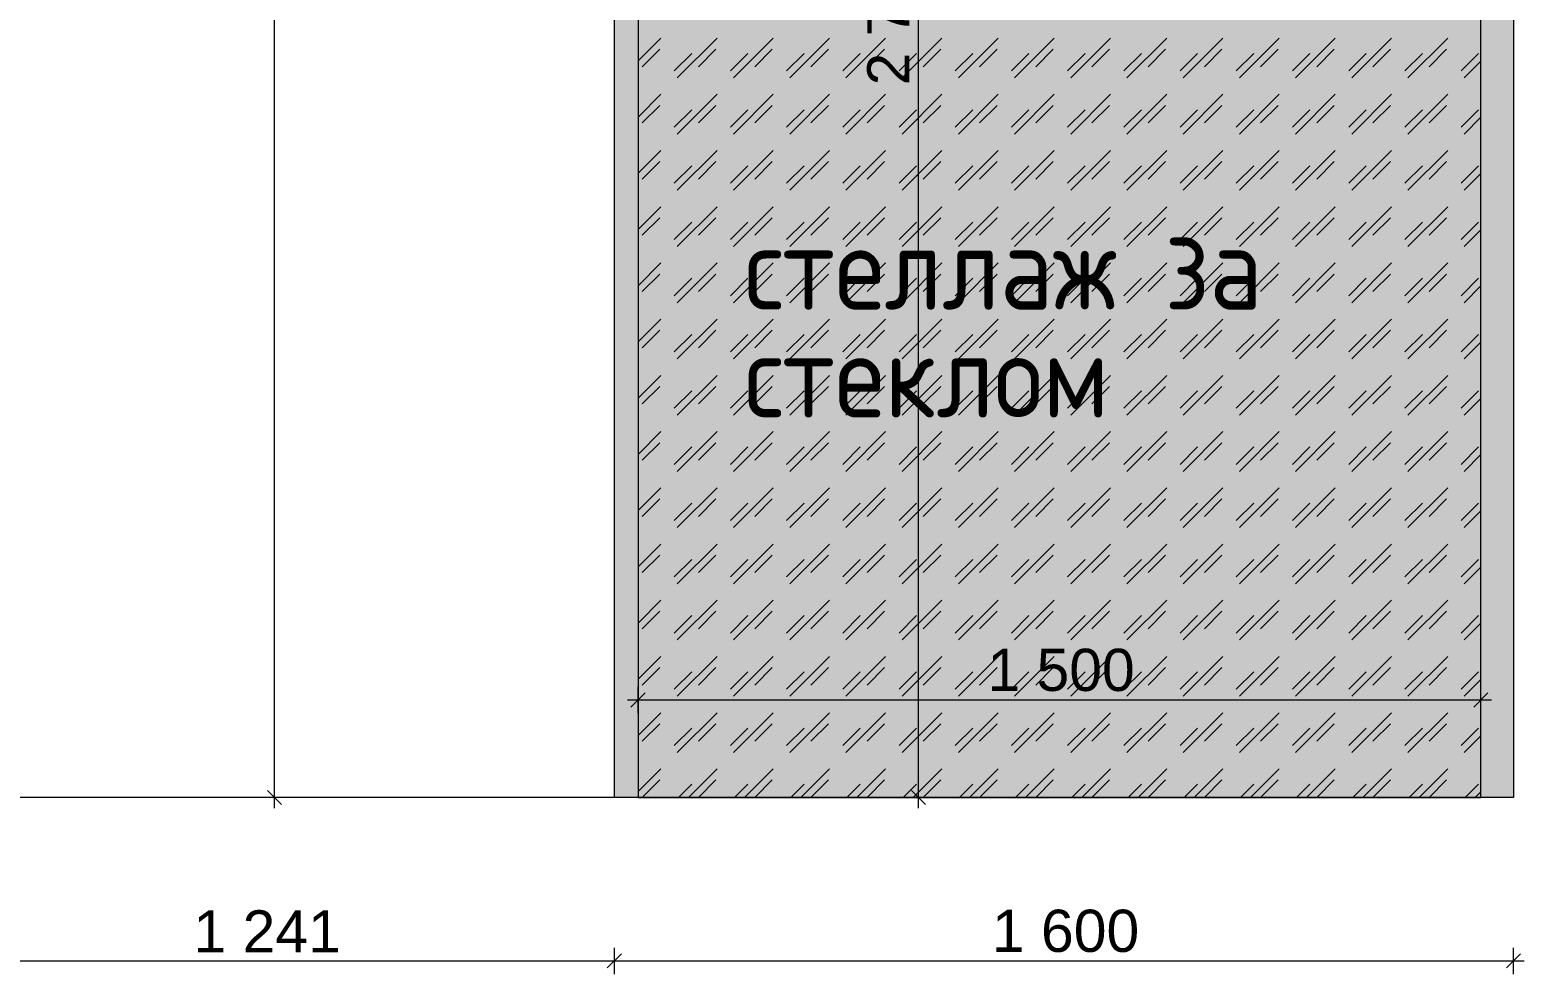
# Model space of a CAD drawing. Header units: millimetres. Extents: x 2336463 to 2579121, y 595385 to 778077.
# Drawn here: x 2502026 to 2504684, y 686819 to 688499 of the extents above; entities that cross this region are included whole.
import ezdxf

# ---------------------------------------------------------------- set-up
doc = ezdxf.new("R2010")
doc.units = ezdxf.units.MM
doc.header["$MEASUREMENT"] = 0
for name, color, linetype, lineweight in [('+возводимые стены_Ном._пера__1', 7, 'Continuous', 13), ('+развертка_Ном._пера__19', 255, 'Continuous', 0), ('1 Планировка_Ном._пера__1', 7, 'Continuous', 13)]:
    doc.layers.add(name, color=color, linetype=linetype, lineweight=lineweight)
doc.layers.add('+возводимые стены_Ном._пера__242', color=7, linetype='Continuous', lineweight=13, true_color=0x1b55b5)
doc.layers.add('1 Планировка размеры_Ном._пера__242', color=7, linetype='Continuous', lineweight=13, true_color=0x1b55b5)
doc.layers.add('1 Планировка размеры', color=7, linetype='Continuous')
doc.styles.add('СГЕНЕРИР_СТИЛЬ_1', font='arial.ttf')
doc.styles.add('СГЕНЕРИР_СТИЛЬ_4', font='isocp.shx')
doc.dimstyles.new('СГЕНЕРИР_СТИЛЬ__1', dxfattribs={"dimtxt": 75, "dimasz": 23.75, "dimexe": 0.18, "dimexo": 300, "dimgap": 0, "dimtad": 1, "dimtih": 1, "dimtoh": 1, "dimdec": 0, "dimzin": 0, "dimdsep": 46, "dimtxsty": 'СГЕНЕРИР_СТИЛЬ_1', "dimblk": 'ARROWHEAD_6', "dimblk1": 'ARROWHEAD_6', "dimblk2": 'ARROWHEAD_6', "dimcen": 0.09, "dimclrd": 256, "dimclre": 256, "dimclrt": 256, "dimazin": 0, "dimtfac": 1, "dimtdec": 4, "dimtmove": 0, "dimatfit": 3, "dimfxl": 0, "dimtolj": 1, "dimtzin": 0, "dimarcsym": 0})
doc.dimstyles.new('СГЕНЕРИР_СТИЛЬ__2', dxfattribs={"dimtxt": 75, "dimasz": 23.75, "dimexe": 0.18, "dimexo": 300, "dimgap": 0, "dimtad": 1, "dimdec": 0, "dimzin": 0, "dimdsep": 46, "dimtxsty": 'СГЕНЕРИР_СТИЛЬ_1', "dimblk": 'ARROWHEAD_6', "dimblk1": 'ARROWHEAD_6', "dimblk2": 'ARROWHEAD_6', "dimcen": 0.09, "dimclrd": 256, "dimclre": 256, "dimclrt": 256, "dimazin": 0, "dimtfac": 1, "dimtdec": 4, "dimtmove": 0, "dimatfit": 3, "dimfxl": 0, "dimtolj": 1, "dimtzin": 0, "dimarcsym": 0})

# ---------------------------------------------------------------- blocks, each defined once
blk = doc.blocks.new('*X14', base_point=(2086872, 585813.7))
at = {"layer": '+возводимые стены_Ном._пера__242', "color": 152, "linetype": 'Continuous', "lineweight": 13, "true_color": 0x1b55b5}
for p, q in [((2503107.6, 688443.9), (2503148.2, 688484.4)), ((2503177.5, 688413.7), (2503248.2, 688484.4)), ((2503277.5, 688413.7), (2503348.2, 688484.4)), ((2503377.5, 688413.7), (2503448.2, 688484.4)), ((2503477.5, 688413.7), (2503548.2, 688484.4)), ((2503577.5, 688413.7), (2503648.2, 688484.4)), ((2503677.5, 688413.7), (2503748.2, 688484.4)), ((2503777.5, 688413.7), (2503848.2, 688484.4)), ((2503877.5, 688413.7), (2503948.2, 688484.4)), ((2503977.5, 688413.7), (2504048.2, 688484.4)), ((2504077.5, 688413.7), (2504148.2, 688484.4)), ((2504177.5, 688413.7), (2504248.2, 688484.4)), ((2504277.5, 688413.7), (2504348.2, 688484.4)), ((2504377.5, 688413.7), (2504448.2, 688484.4)), ((2504477.5, 688413.7), (2504548.2, 688484.4)), ((2503115.2, 688433.6), (2503146.3, 688464.7)), ((2503172, 688426.1), (2503203.1, 688457.1)), ((2503215.2, 688433.6), (2503246.3, 688464.7)), ((2503272, 688426.1), (2503303.1, 688457.1)), ((2503315.2, 688433.6), (2503346.3, 688464.7)), ((2503372, 688426.1), (2503403.1, 688457.1)), ((2503415.2, 688433.6), (2503446.3, 688464.7)), ((2503472, 688426.1), (2503503.1, 688457.1)), ((2503515.2, 688433.6), (2503546.3, 688464.7)), ((2503572, 688426.1), (2503603.1, 688457.1)), ((2503615.2, 688433.6), (2503646.3, 688464.7)), ((2503672, 688426.1), (2503703.1, 688457.1)), ((2503715.2, 688433.6), (2503746.3, 688464.7)), ((2503772, 688426.1), (2503803.1, 688457.1)), ((2503815.2, 688433.6), (2503846.3, 688464.7)), ((2503872, 688426.1), (2503903.1, 688457.1)), ((2503915.2, 688433.6), (2503946.3, 688464.7)), ((2503972, 688426.1), (2504003.1, 688457.1)), ((2504015.2, 688433.6), (2504046.3, 688464.7)), ((2504072, 688426.1), (2504103.1, 688457.1)), ((2504115.2, 688433.6), (2504146.3, 688464.7)), ((2504172, 688426.1), (2504203.1, 688457.1)), ((2504215.2, 688433.6), (2504246.3, 688464.7)), ((2504272, 688426.1), (2504303.1, 688457.1)), ((2504315.2, 688433.6), (2504346.3, 688464.7)), ((2504372, 688426.1), (2504403.1, 688457.1)), ((2504415.2, 688433.6), (2504446.3, 688464.7)), ((2504472, 688426.1), (2504503.1, 688457.1)), ((2504515.2, 688433.6), (2504546.3, 688464.7)), ((2504572, 688426.1), (2504603.1, 688457.1)), ((2504577.5, 688413.7), (2504607.3, 688443.5)), ((2503107.6, 688343.9), (2503148.2, 688384.4)), ((2503177.5, 688313.7), (2503248.2, 688384.4)), ((2503277.5, 688313.7), (2503348.2, 688384.4)), ((2503377.5, 688313.7), (2503448.2, 688384.4)), ((2503477.5, 688313.7), (2503548.2, 688384.4)), ((2503577.5, 688313.7), (2503648.2, 688384.4)), ((2503677.5, 688313.7), (2503748.2, 688384.4)), ((2503777.5, 688313.7), (2503848.2, 688384.4)), ((2503877.5, 688313.7), (2503948.2, 688384.4)), ((2503977.5, 688313.7), (2504048.2, 688384.4)), ((2504077.5, 688313.7), (2504148.2, 688384.4)), ((2504177.5, 688313.7), (2504248.2, 688384.4)), ((2504277.5, 688313.7), (2504348.2, 688384.4)), ((2504377.5, 688313.7), (2504448.2, 688384.4)), ((2504477.5, 688313.7), (2504548.2, 688384.4)), ((2503115.2, 688333.6), (2503146.3, 688364.7)), ((2503172, 688326.1), (2503203.1, 688357.1)), ((2503215.2, 688333.6), (2503246.3, 688364.7)), ((2503272, 688326.1), (2503303.1, 688357.1)), ((2503315.2, 688333.6), (2503346.3, 688364.7)), ((2503372, 688326.1), (2503403.1, 688357.1)), ((2503415.2, 688333.6), (2503446.3, 688364.7)), ((2503472, 688326.1), (2503503.1, 688357.1)), ((2503515.2, 688333.6), (2503546.3, 688364.7)), ((2503572, 688326.1), (2503603.1, 688357.1)), ((2503615.2, 688333.6), (2503646.3, 688364.7)), ((2503672, 688326.1), (2503703.1, 688357.1)), ((2503715.2, 688333.6), (2503746.3, 688364.7)), ((2503772, 688326.1), (2503803.1, 688357.1)), ((2503815.2, 688333.6), (2503846.3, 688364.7)), ((2503872, 688326.1), (2503903.1, 688357.1)), ((2503915.2, 688333.6), (2503946.3, 688364.7)), ((2503972, 688326.1), (2504003.1, 688357.1)), ((2504015.2, 688333.6), (2504046.3, 688364.7)), ((2504072, 688326.1), (2504103.1, 688357.1)), ((2504115.2, 688333.6), (2504146.3, 688364.7)), ((2504172, 688326.1), (2504203.1, 688357.1)), ((2504215.2, 688333.6), (2504246.3, 688364.7)), ((2504272, 688326.1), (2504303.1, 688357.1)), ((2504315.2, 688333.6), (2504346.3, 688364.7)), ((2504372, 688326.1), (2504403.1, 688357.1)), ((2504415.2, 688333.6), (2504446.3, 688364.7)), ((2504472, 688326.1), (2504503.1, 688357.1)), ((2504515.2, 688333.6), (2504546.3, 688364.7)), ((2504572, 688326.1), (2504603.1, 688357.1)), ((2504577.5, 688313.7), (2504607.3, 688343.5)), ((2503107.6, 688243.9), (2503148.2, 688284.4)), ((2503177.5, 688213.7), (2503248.2, 688284.4)), ((2503277.5, 688213.7), (2503348.2, 688284.4)), ((2503377.5, 688213.7), (2503448.2, 688284.4)), ((2503477.5, 688213.7), (2503548.2, 688284.4)), ((2503577.5, 688213.7), (2503648.2, 688284.4)), ((2503677.5, 688213.7), (2503748.2, 688284.4)), ((2503777.5, 688213.7), (2503848.2, 688284.4)), ((2503877.5, 688213.7), (2503948.2, 688284.4)), ((2503977.5, 688213.7), (2504048.2, 688284.4)), ((2504077.5, 688213.7), (2504148.2, 688284.4)), ((2504177.5, 688213.7), (2504248.2, 688284.4)), ((2504277.5, 688213.7), (2504348.2, 688284.4)), ((2504377.5, 688213.7), (2504448.2, 688284.4)), ((2504477.5, 688213.7), (2504548.2, 688284.4)), ((2503115.2, 688233.6), (2503146.3, 688264.7)), ((2503172, 688226.1), (2503203.1, 688257.1)), ((2503215.2, 688233.6), (2503246.3, 688264.7)), ((2503272, 688226.1), (2503303.1, 688257.1)), ((2503315.2, 688233.6), (2503346.3, 688264.7)), ((2503372, 688226.1), (2503403.1, 688257.1)), ((2503415.2, 688233.6), (2503446.3, 688264.7)), ((2503472, 688226.1), (2503503.1, 688257.1)), ((2503515.2, 688233.6), (2503546.3, 688264.7)), ((2503572, 688226.1), (2503603.1, 688257.1)), ((2503615.2, 688233.6), (2503646.3, 688264.7)), ((2503672, 688226.1), (2503703.1, 688257.1)), ((2503715.2, 688233.6), (2503746.3, 688264.7)), ((2503772, 688226.1), (2503803.1, 688257.1)), ((2503815.2, 688233.6), (2503846.3, 688264.7)), ((2503872, 688226.1), (2503903.1, 688257.1)), ((2503915.2, 688233.6), (2503946.3, 688264.7)), ((2503972, 688226.1), (2504003.1, 688257.1)), ((2504015.2, 688233.6), (2504046.3, 688264.7)), ((2504072, 688226.1), (2504103.1, 688257.1)), ((2504115.2, 688233.6), (2504146.3, 688264.7)), ((2504172, 688226.1), (2504203.1, 688257.1)), ((2504215.2, 688233.6), (2504246.3, 688264.7)), ((2504272, 688226.1), (2504303.1, 688257.1)), ((2504315.2, 688233.6), (2504346.3, 688264.7)), ((2504372, 688226.1), (2504403.1, 688257.1)), ((2504415.2, 688233.6), (2504446.3, 688264.7)), ((2504472, 688226.1), (2504503.1, 688257.1)), ((2504515.2, 688233.6), (2504546.3, 688264.7)), ((2504572, 688226.1), (2504603.1, 688257.1)), ((2504577.5, 688213.7), (2504607.3, 688243.5)), ((2503107.6, 688143.9), (2503148.2, 688184.4)), ((2503115.2, 688133.6), (2503146.3, 688164.7)), ((2503177.5, 688113.7), (2503248.2, 688184.4)), ((2503215.2, 688133.6), (2503246.3, 688164.7)), ((2503277.5, 688113.7), (2503348.2, 688184.4)), ((2503315.2, 688133.6), (2503346.3, 688164.7)), ((2503377.5, 688113.7), (2503448.2, 688184.4)), ((2503415.2, 688133.6), (2503446.3, 688164.7)), ((2503477.5, 688113.7), (2503548.2, 688184.4)), ((2503515.2, 688133.6), (2503546.3, 688164.7)), ((2503577.5, 688113.7), (2503648.2, 688184.4)), ((2503615.2, 688133.6), (2503646.3, 688164.7)), ((2503677.5, 688113.7), (2503748.2, 688184.4)), ((2503715.2, 688133.6), (2503746.3, 688164.7)), ((2503777.5, 688113.7), (2503848.2, 688184.4)), ((2503815.2, 688133.6), (2503846.3, 688164.7)), ((2503877.5, 688113.7), (2503948.2, 688184.4)), ((2503915.2, 688133.6), (2503946.3, 688164.7)), ((2503977.5, 688113.7), (2504048.2, 688184.4)), ((2504015.2, 688133.6), (2504046.3, 688164.7)), ((2504077.5, 688113.7), (2504148.2, 688184.4)), ((2504115.2, 688133.6), (2504146.3, 688164.7)), ((2504177.5, 688113.7), (2504248.2, 688184.4)), ((2504215.2, 688133.6), (2504246.3, 688164.7)), ((2504277.5, 688113.7), (2504348.2, 688184.4)), ((2504315.2, 688133.6), (2504346.3, 688164.7)), ((2504377.5, 688113.7), (2504448.2, 688184.4)), ((2504415.2, 688133.6), (2504446.3, 688164.7)), ((2504477.5, 688113.7), (2504548.2, 688184.4)), ((2504515.2, 688133.6), (2504546.3, 688164.7)), ((2503172, 688126.1), (2503203.1, 688157.1)), ((2503272, 688126.1), (2503303.1, 688157.1)), ((2503372, 688126.1), (2503403.1, 688157.1)), ((2503472, 688126.1), (2503503.1, 688157.1)), ((2503572, 688126.1), (2503603.1, 688157.1)), ((2503672, 688126.1), (2503703.1, 688157.1)), ((2503772, 688126.1), (2503803.1, 688157.1)), ((2503872, 688126.1), (2503903.1, 688157.1)), ((2503972, 688126.1), (2504003.1, 688157.1)), ((2504072, 688126.1), (2504103.1, 688157.1)), ((2504172, 688126.1), (2504203.1, 688157.1)), ((2504272, 688126.1), (2504303.1, 688157.1)), ((2504372, 688126.1), (2504403.1, 688157.1)), ((2504472, 688126.1), (2504503.1, 688157.1)), ((2504572, 688126.1), (2504603.1, 688157.1)), ((2504577.5, 688113.7), (2504607.3, 688143.5)), ((2503107.6, 688043.9), (2503148.2, 688084.4)), ((2503177.5, 688013.7), (2503248.2, 688084.4)), ((2503277.5, 688013.7), (2503348.2, 688084.4)), ((2503377.5, 688013.7), (2503448.2, 688084.4)), ((2503477.5, 688013.7), (2503548.2, 688084.4)), ((2503577.5, 688013.7), (2503648.2, 688084.4)), ((2503677.5, 688013.7), (2503748.2, 688084.4)), ((2503777.5, 688013.7), (2503848.2, 688084.4)), ((2503877.5, 688013.7), (2503948.2, 688084.4)), ((2503977.5, 688013.7), (2504048.2, 688084.4)), ((2504077.5, 688013.7), (2504148.2, 688084.4)), ((2504177.5, 688013.7), (2504248.2, 688084.4)), ((2504277.5, 688013.7), (2504348.2, 688084.4)), ((2504377.5, 688013.7), (2504448.2, 688084.4)), ((2504477.5, 688013.7), (2504548.2, 688084.4)), ((2503115.2, 688033.6), (2503146.3, 688064.7)), ((2503172, 688026.1), (2503203.1, 688057.1)), ((2503215.2, 688033.6), (2503246.3, 688064.7)), ((2503272, 688026.1), (2503303.1, 688057.1)), ((2503315.2, 688033.6), (2503346.3, 688064.7)), ((2503372, 688026.1), (2503403.1, 688057.1)), ((2503415.2, 688033.6), (2503446.3, 688064.7)), ((2503472, 688026.1), (2503503.1, 688057.1)), ((2503515.2, 688033.6), (2503546.3, 688064.7)), ((2503572, 688026.1), (2503603.1, 688057.1)), ((2503615.2, 688033.6), (2503646.3, 688064.7)), ((2503672, 688026.1), (2503703.1, 688057.1)), ((2503715.2, 688033.6), (2503746.3, 688064.7)), ((2503772, 688026.1), (2503803.1, 688057.1)), ((2503815.2, 688033.6), (2503846.3, 688064.7)), ((2503872, 688026.1), (2503903.1, 688057.1)), ((2503915.2, 688033.6), (2503946.3, 688064.7)), ((2503972, 688026.1), (2504003.1, 688057.1)), ((2504015.2, 688033.6), (2504046.3, 688064.7)), ((2504072, 688026.1), (2504103.1, 688057.1)), ((2504115.2, 688033.6), (2504146.3, 688064.7)), ((2504172, 688026.1), (2504203.1, 688057.1)), ((2504215.2, 688033.6), (2504246.3, 688064.7)), ((2504272, 688026.1), (2504303.1, 688057.1)), ((2504315.2, 688033.6), (2504346.3, 688064.7)), ((2504372, 688026.1), (2504403.1, 688057.1)), ((2504415.2, 688033.6), (2504446.3, 688064.7)), ((2504472, 688026.1), (2504503.1, 688057.1)), ((2504515.2, 688033.6), (2504546.3, 688064.7)), ((2504572, 688026.1), (2504603.1, 688057.1)), ((2504577.5, 688013.7), (2504607.3, 688043.5)), ((2503107.6, 687943.9), (2503148.2, 687984.4)), ((2503177.5, 687913.7), (2503248.2, 687984.4)), ((2503277.5, 687913.7), (2503348.2, 687984.4)), ((2503377.5, 687913.7), (2503448.2, 687984.4)), ((2503477.5, 687913.7), (2503548.2, 687984.4)), ((2503577.5, 687913.7), (2503648.2, 687984.4)), ((2503677.5, 687913.7), (2503748.2, 687984.4)), ((2503777.5, 687913.7), (2503848.2, 687984.4)), ((2503877.5, 687913.7), (2503948.2, 687984.4)), ((2503977.5, 687913.7), (2504048.2, 687984.4)), ((2504077.5, 687913.7), (2504148.2, 687984.4)), ((2504177.5, 687913.7), (2504248.2, 687984.4)), ((2504277.5, 687913.7), (2504348.2, 687984.4)), ((2504377.5, 687913.7), (2504448.2, 687984.4)), ((2504477.5, 687913.7), (2504548.2, 687984.4)), ((2503115.2, 687933.6), (2503146.3, 687964.7)), ((2503172, 687926.1), (2503203.1, 687957.1)), ((2503215.2, 687933.6), (2503246.3, 687964.7)), ((2503272, 687926.1), (2503303.1, 687957.1)), ((2503315.2, 687933.6), (2503346.3, 687964.7)), ((2503372, 687926.1), (2503403.1, 687957.1)), ((2503415.2, 687933.6), (2503446.3, 687964.7)), ((2503472, 687926.1), (2503503.1, 687957.1)), ((2503515.2, 687933.6), (2503546.3, 687964.7)), ((2503572, 687926.1), (2503603.1, 687957.1)), ((2503615.2, 687933.6), (2503646.3, 687964.7)), ((2503672, 687926.1), (2503703.1, 687957.1)), ((2503715.2, 687933.6), (2503746.3, 687964.7)), ((2503772, 687926.1), (2503803.1, 687957.1)), ((2503815.2, 687933.6), (2503846.3, 687964.7)), ((2503872, 687926.1), (2503903.1, 687957.1)), ((2503915.2, 687933.6), (2503946.3, 687964.7)), ((2503972, 687926.1), (2504003.1, 687957.1)), ((2504015.2, 687933.6), (2504046.3, 687964.7)), ((2504072, 687926.1), (2504103.1, 687957.1)), ((2504115.2, 687933.6), (2504146.3, 687964.7)), ((2504172, 687926.1), (2504203.1, 687957.1)), ((2504215.2, 687933.6), (2504246.3, 687964.7)), ((2504272, 687926.1), (2504303.1, 687957.1)), ((2504315.2, 687933.6), (2504346.3, 687964.7)), ((2504372, 687926.1), (2504403.1, 687957.1)), ((2504415.2, 687933.6), (2504446.3, 687964.7)), ((2504472, 687926.1), (2504503.1, 687957.1)), ((2504515.2, 687933.6), (2504546.3, 687964.7)), ((2504572, 687926.1), (2504603.1, 687957.1)), ((2504577.5, 687913.7), (2504607.3, 687943.5)), ((2503107.6, 687843.9), (2503148.2, 687884.4)), ((2503177.5, 687813.7), (2503248.2, 687884.4)), ((2503277.5, 687813.7), (2503348.2, 687884.4)), ((2503377.5, 687813.7), (2503448.2, 687884.4)), ((2503477.5, 687813.7), (2503548.2, 687884.4)), ((2503577.5, 687813.7), (2503648.2, 687884.4)), ((2503677.5, 687813.7), (2503748.2, 687884.4)), ((2503777.5, 687813.7), (2503848.2, 687884.4)), ((2503877.5, 687813.7), (2503948.2, 687884.4)), ((2503977.5, 687813.7), (2504048.2, 687884.4)), ((2504077.5, 687813.7), (2504148.2, 687884.4)), ((2504177.5, 687813.7), (2504248.2, 687884.4)), ((2504277.5, 687813.7), (2504348.2, 687884.4)), ((2504377.5, 687813.7), (2504448.2, 687884.4)), ((2504477.5, 687813.7), (2504548.2, 687884.4)), ((2503115.2, 687833.6), (2503146.3, 687864.7)), ((2503172, 687826.1), (2503203.1, 687857.1)), ((2503215.2, 687833.6), (2503246.3, 687864.7)), ((2503272, 687826.1), (2503303.1, 687857.1)), ((2503315.2, 687833.6), (2503346.3, 687864.7)), ((2503372, 687826.1), (2503403.1, 687857.1)), ((2503415.2, 687833.6), (2503446.3, 687864.7)), ((2503472, 687826.1), (2503503.1, 687857.1)), ((2503515.2, 687833.6), (2503546.3, 687864.7)), ((2503572, 687826.1), (2503603.1, 687857.1)), ((2503615.2, 687833.6), (2503646.3, 687864.7)), ((2503672, 687826.1), (2503703.1, 687857.1)), ((2503715.2, 687833.6), (2503746.3, 687864.7)), ((2503772, 687826.1), (2503803.1, 687857.1)), ((2503815.2, 687833.6), (2503846.3, 687864.7)), ((2503872, 687826.1), (2503903.1, 687857.1)), ((2503915.2, 687833.6), (2503946.3, 687864.7)), ((2503972, 687826.1), (2504003.1, 687857.1)), ((2504015.2, 687833.6), (2504046.3, 687864.7)), ((2504072, 687826.1), (2504103.1, 687857.1)), ((2504115.2, 687833.6), (2504146.3, 687864.7)), ((2504172, 687826.1), (2504203.1, 687857.1)), ((2504215.2, 687833.6), (2504246.3, 687864.7)), ((2504272, 687826.1), (2504303.1, 687857.1)), ((2504315.2, 687833.6), (2504346.3, 687864.7)), ((2504372, 687826.1), (2504403.1, 687857.1)), ((2504415.2, 687833.6), (2504446.3, 687864.7)), ((2504472, 687826.1), (2504503.1, 687857.1)), ((2504515.2, 687833.6), (2504546.3, 687864.7)), ((2504572, 687826.1), (2504603.1, 687857.1)), ((2504577.5, 687813.7), (2504607.3, 687843.5)), ((2503107.6, 687743.9), (2503148.2, 687784.4)), ((2503115.2, 687733.6), (2503146.3, 687764.7)), ((2503177.5, 687713.7), (2503248.2, 687784.4)), ((2503215.2, 687733.6), (2503246.3, 687764.7)), ((2503277.5, 687713.7), (2503348.2, 687784.4)), ((2503315.2, 687733.6), (2503346.3, 687764.7)), ((2503377.5, 687713.7), (2503448.2, 687784.4)), ((2503415.2, 687733.6), (2503446.3, 687764.7)), ((2503477.5, 687713.7), (2503548.2, 687784.4)), ((2503515.2, 687733.6), (2503546.3, 687764.7)), ((2503577.5, 687713.7), (2503648.2, 687784.4)), ((2503615.2, 687733.6), (2503646.3, 687764.7)), ((2503677.5, 687713.7), (2503748.2, 687784.4)), ((2503715.2, 687733.6), (2503746.3, 687764.7)), ((2503777.5, 687713.7), (2503848.2, 687784.4)), ((2503815.2, 687733.6), (2503846.3, 687764.7)), ((2503877.5, 687713.7), (2503948.2, 687784.4)), ((2503915.2, 687733.6), (2503946.3, 687764.7)), ((2503977.5, 687713.7), (2504048.2, 687784.4)), ((2504015.2, 687733.6), (2504046.3, 687764.7)), ((2504077.5, 687713.7), (2504148.2, 687784.4)), ((2504115.2, 687733.6), (2504146.3, 687764.7)), ((2504177.5, 687713.7), (2504248.2, 687784.4)), ((2504215.2, 687733.6), (2504246.3, 687764.7)), ((2504277.5, 687713.7), (2504348.2, 687784.4)), ((2504315.2, 687733.6), (2504346.3, 687764.7)), ((2504377.5, 687713.7), (2504448.2, 687784.4)), ((2504415.2, 687733.6), (2504446.3, 687764.7)), ((2504477.5, 687713.7), (2504548.2, 687784.4)), ((2504515.2, 687733.6), (2504546.3, 687764.7)), ((2503172, 687726.1), (2503203.1, 687757.1)), ((2503272, 687726.1), (2503303.1, 687757.1)), ((2503372, 687726.1), (2503403.1, 687757.1)), ((2503472, 687726.1), (2503503.1, 687757.1)), ((2503572, 687726.1), (2503603.1, 687757.1)), ((2503672, 687726.1), (2503703.1, 687757.1)), ((2503772, 687726.1), (2503803.1, 687757.1)), ((2503872, 687726.1), (2503903.1, 687757.1)), ((2503972, 687726.1), (2504003.1, 687757.1)), ((2504072, 687726.1), (2504103.1, 687757.1)), ((2504172, 687726.1), (2504203.1, 687757.1)), ((2504272, 687726.1), (2504303.1, 687757.1)), ((2504372, 687726.1), (2504403.1, 687757.1)), ((2504472, 687726.1), (2504503.1, 687757.1)), ((2504572, 687726.1), (2504603.1, 687757.1)), ((2504577.5, 687713.7), (2504607.3, 687743.5)), ((2503107.6, 687643.9), (2503148.2, 687684.4)), ((2503177.5, 687613.7), (2503248.2, 687684.4)), ((2503277.5, 687613.7), (2503348.2, 687684.4)), ((2503377.5, 687613.7), (2503448.2, 687684.4)), ((2503477.5, 687613.7), (2503548.2, 687684.4)), ((2503577.5, 687613.7), (2503648.2, 687684.4)), ((2503677.5, 687613.7), (2503748.2, 687684.4)), ((2503777.5, 687613.7), (2503848.2, 687684.4)), ((2503877.5, 687613.7), (2503948.2, 687684.4)), ((2503977.5, 687613.7), (2504048.2, 687684.4)), ((2504077.5, 687613.7), (2504148.2, 687684.4)), ((2504177.5, 687613.7), (2504248.2, 687684.4)), ((2504277.5, 687613.7), (2504348.2, 687684.4)), ((2504377.5, 687613.7), (2504448.2, 687684.4)), ((2504477.5, 687613.7), (2504548.2, 687684.4)), ((2503115.2, 687633.6), (2503146.3, 687664.7)), ((2503215.2, 687633.6), (2503246.3, 687664.7)), ((2503315.2, 687633.6), (2503346.3, 687664.7)), ((2503415.2, 687633.6), (2503446.3, 687664.7)), ((2503515.2, 687633.6), (2503546.3, 687664.7)), ((2503615.2, 687633.6), (2503646.3, 687664.7)), ((2503715.2, 687633.6), (2503746.3, 687664.7)), ((2503815.2, 687633.6), (2503846.3, 687664.7)), ((2503915.2, 687633.6), (2503946.3, 687664.7)), ((2504015.2, 687633.6), (2504046.3, 687664.7)), ((2504115.2, 687633.6), (2504146.3, 687664.7)), ((2504215.2, 687633.6), (2504246.3, 687664.7)), ((2504315.2, 687633.6), (2504346.3, 687664.7)), ((2504415.2, 687633.6), (2504446.3, 687664.7)), ((2504515.2, 687633.6), (2504546.3, 687664.7)), ((2503172, 687626.1), (2503203.1, 687657.1)), ((2503272, 687626.1), (2503303.1, 687657.1)), ((2503372, 687626.1), (2503403.1, 687657.1)), ((2503472, 687626.1), (2503503.1, 687657.1)), ((2503572, 687626.1), (2503603.1, 687657.1)), ((2503672, 687626.1), (2503703.1, 687657.1)), ((2503772, 687626.1), (2503803.1, 687657.1)), ((2503872, 687626.1), (2503903.1, 687657.1)), ((2503972, 687626.1), (2504003.1, 687657.1)), ((2504072, 687626.1), (2504103.1, 687657.1)), ((2504172, 687626.1), (2504203.1, 687657.1)), ((2504272, 687626.1), (2504303.1, 687657.1)), ((2504372, 687626.1), (2504403.1, 687657.1)), ((2504472, 687626.1), (2504503.1, 687657.1)), ((2504572, 687626.1), (2504603.1, 687657.1)), ((2504577.5, 687613.7), (2504607.3, 687643.5)), ((2503107.6, 687543.9), (2503148.2, 687584.4)), ((2503177.5, 687513.7), (2503248.2, 687584.4)), ((2503277.5, 687513.7), (2503348.2, 687584.4)), ((2503377.5, 687513.7), (2503448.2, 687584.4)), ((2503477.5, 687513.7), (2503548.2, 687584.4)), ((2503577.5, 687513.7), (2503648.2, 687584.4)), ((2503677.5, 687513.7), (2503748.2, 687584.4)), ((2503777.5, 687513.7), (2503848.2, 687584.4)), ((2503877.5, 687513.7), (2503948.2, 687584.4)), ((2503977.5, 687513.7), (2504048.2, 687584.4)), ((2504077.5, 687513.7), (2504148.2, 687584.4)), ((2504177.5, 687513.7), (2504248.2, 687584.4)), ((2504277.5, 687513.7), (2504348.2, 687584.4)), ((2504377.5, 687513.7), (2504448.2, 687584.4)), ((2504477.5, 687513.7), (2504548.2, 687584.4)), ((2503115.2, 687533.6), (2503146.3, 687564.7)), ((2503172, 687526.1), (2503203.1, 687557.1)), ((2503215.2, 687533.6), (2503246.3, 687564.7)), ((2503272, 687526.1), (2503303.1, 687557.1)), ((2503315.2, 687533.6), (2503346.3, 687564.7)), ((2503372, 687526.1), (2503403.1, 687557.1)), ((2503415.2, 687533.6), (2503446.3, 687564.7)), ((2503472, 687526.1), (2503503.1, 687557.1)), ((2503515.2, 687533.6), (2503546.3, 687564.7)), ((2503572, 687526.1), (2503603.1, 687557.1)), ((2503615.2, 687533.6), (2503646.3, 687564.7)), ((2503672, 687526.1), (2503703.1, 687557.1)), ((2503715.2, 687533.6), (2503746.3, 687564.7)), ((2503772, 687526.1), (2503803.1, 687557.1)), ((2503815.2, 687533.6), (2503846.3, 687564.7)), ((2503872, 687526.1), (2503903.1, 687557.1)), ((2503915.2, 687533.6), (2503946.3, 687564.7)), ((2503972, 687526.1), (2504003.1, 687557.1)), ((2504015.2, 687533.6), (2504046.3, 687564.7)), ((2504072, 687526.1), (2504103.1, 687557.1)), ((2504115.2, 687533.6), (2504146.3, 687564.7)), ((2504172, 687526.1), (2504203.1, 687557.1)), ((2504215.2, 687533.6), (2504246.3, 687564.7)), ((2504272, 687526.1), (2504303.1, 687557.1)), ((2504315.2, 687533.6), (2504346.3, 687564.7)), ((2504372, 687526.1), (2504403.1, 687557.1)), ((2504415.2, 687533.6), (2504446.3, 687564.7)), ((2504472, 687526.1), (2504503.1, 687557.1)), ((2504515.2, 687533.6), (2504546.3, 687564.7)), ((2504572, 687526.1), (2504603.1, 687557.1)), ((2504577.5, 687513.7), (2504607.3, 687543.5)), ((2503107.6, 687443.9), (2503148.2, 687484.4)), ((2503177.5, 687413.7), (2503248.2, 687484.4)), ((2503277.5, 687413.7), (2503348.2, 687484.4)), ((2503377.5, 687413.7), (2503448.2, 687484.4)), ((2503477.5, 687413.7), (2503548.2, 687484.4)), ((2503577.5, 687413.7), (2503648.2, 687484.4)), ((2503677.5, 687413.7), (2503748.2, 687484.4)), ((2503777.5, 687413.7), (2503848.2, 687484.4)), ((2503877.5, 687413.7), (2503948.2, 687484.4)), ((2503977.5, 687413.7), (2504048.2, 687484.4)), ((2504077.5, 687413.7), (2504148.2, 687484.4)), ((2504177.5, 687413.7), (2504248.2, 687484.4)), ((2504277.5, 687413.7), (2504348.2, 687484.4)), ((2504377.5, 687413.7), (2504448.2, 687484.4)), ((2504477.5, 687413.7), (2504548.2, 687484.4)), ((2503115.2, 687433.6), (2503146.3, 687464.7)), ((2503172, 687426.1), (2503203.1, 687457.1)), ((2503215.2, 687433.6), (2503246.3, 687464.7)), ((2503272, 687426.1), (2503303.1, 687457.1)), ((2503315.2, 687433.6), (2503346.3, 687464.7)), ((2503372, 687426.1), (2503403.1, 687457.1)), ((2503415.2, 687433.6), (2503446.3, 687464.7)), ((2503472, 687426.1), (2503503.1, 687457.1)), ((2503515.2, 687433.6), (2503546.3, 687464.7)), ((2503572, 687426.1), (2503603.1, 687457.1)), ((2503615.2, 687433.6), (2503646.3, 687464.7)), ((2503672, 687426.1), (2503703.1, 687457.1)), ((2503715.2, 687433.6), (2503746.3, 687464.7)), ((2503772, 687426.1), (2503803.1, 687457.1)), ((2503815.2, 687433.6), (2503846.3, 687464.7)), ((2503872, 687426.1), (2503903.1, 687457.1)), ((2503915.2, 687433.6), (2503946.3, 687464.7)), ((2503972, 687426.1), (2504003.1, 687457.1)), ((2504015.2, 687433.6), (2504046.3, 687464.7)), ((2504072, 687426.1), (2504103.1, 687457.1)), ((2504115.2, 687433.6), (2504146.3, 687464.7)), ((2504172, 687426.1), (2504203.1, 687457.1)), ((2504215.2, 687433.6), (2504246.3, 687464.7)), ((2504272, 687426.1), (2504303.1, 687457.1)), ((2504315.2, 687433.6), (2504346.3, 687464.7)), ((2504372, 687426.1), (2504403.1, 687457.1)), ((2504415.2, 687433.6), (2504446.3, 687464.7)), ((2504472, 687426.1), (2504503.1, 687457.1)), ((2504515.2, 687433.6), (2504546.3, 687464.7)), ((2504572, 687426.1), (2504603.1, 687457.1)), ((2504577.5, 687413.7), (2504607.3, 687443.5)), ((2503107.6, 687343.9), (2503148.2, 687384.4)), ((2503177.5, 687313.7), (2503248.2, 687384.4)), ((2503277.5, 687313.7), (2503348.2, 687384.4)), ((2503377.5, 687313.7), (2503448.2, 687384.4)), ((2503477.5, 687313.7), (2503548.2, 687384.4)), ((2503577.5, 687313.7), (2503648.2, 687384.4)), ((2503677.5, 687313.7), (2503748.2, 687384.4)), ((2503777.5, 687313.7), (2503848.2, 687384.4)), ((2503877.5, 687313.7), (2503948.2, 687384.4)), ((2503977.5, 687313.7), (2504048.2, 687384.4)), ((2504077.5, 687313.7), (2504148.2, 687384.4)), ((2504177.5, 687313.7), (2504248.2, 687384.4)), ((2504277.5, 687313.7), (2504348.2, 687384.4)), ((2504377.5, 687313.7), (2504448.2, 687384.4)), ((2504477.5, 687313.7), (2504548.2, 687384.4)), ((2503115.2, 687333.6), (2503146.3, 687364.7)), ((2503172, 687326.1), (2503203.1, 687357.1)), ((2503215.2, 687333.6), (2503246.3, 687364.7)), ((2503272, 687326.1), (2503303.1, 687357.1)), ((2503315.2, 687333.6), (2503346.3, 687364.7)), ((2503372, 687326.1), (2503403.1, 687357.1)), ((2503415.2, 687333.6), (2503446.3, 687364.7)), ((2503472, 687326.1), (2503503.1, 687357.1)), ((2503515.2, 687333.6), (2503546.3, 687364.7)), ((2503572, 687326.1), (2503603.1, 687357.1)), ((2503615.2, 687333.6), (2503646.3, 687364.7)), ((2503672, 687326.1), (2503703.1, 687357.1)), ((2503715.2, 687333.6), (2503746.3, 687364.7)), ((2503772, 687326.1), (2503803.1, 687357.1)), ((2503815.2, 687333.6), (2503846.3, 687364.7)), ((2503872, 687326.1), (2503903.1, 687357.1)), ((2503915.2, 687333.6), (2503946.3, 687364.7)), ((2503972, 687326.1), (2504003.1, 687357.1)), ((2504015.2, 687333.6), (2504046.3, 687364.7)), ((2504072, 687326.1), (2504103.1, 687357.1)), ((2504115.2, 687333.6), (2504146.3, 687364.7)), ((2504172, 687326.1), (2504203.1, 687357.1)), ((2504215.2, 687333.6), (2504246.3, 687364.7)), ((2504272, 687326.1), (2504303.1, 687357.1)), ((2504315.2, 687333.6), (2504346.3, 687364.7)), ((2504372, 687326.1), (2504403.1, 687357.1)), ((2504415.2, 687333.6), (2504446.3, 687364.7)), ((2504472, 687326.1), (2504503.1, 687357.1)), ((2504515.2, 687333.6), (2504546.3, 687364.7)), ((2504572, 687326.1), (2504603.1, 687357.1)), ((2504577.5, 687313.7), (2504607.3, 687343.5)), ((2503107.6, 687243.9), (2503148.2, 687284.4)), ((2503115.2, 687233.6), (2503146.3, 687264.7)), ((2503177.5, 687213.7), (2503248.2, 687284.4)), ((2503215.2, 687233.6), (2503246.3, 687264.7)), ((2503277.5, 687213.7), (2503348.2, 687284.4)), ((2503315.2, 687233.6), (2503346.3, 687264.7)), ((2503377.5, 687213.7), (2503448.2, 687284.4)), ((2503415.2, 687233.6), (2503446.3, 687264.7)), ((2503477.5, 687213.7), (2503548.2, 687284.4)), ((2503515.2, 687233.6), (2503546.3, 687264.7)), ((2503577.5, 687213.7), (2503648.2, 687284.4)), ((2503615.2, 687233.6), (2503646.3, 687264.7)), ((2503677.5, 687213.7), (2503748.2, 687284.4)), ((2503715.2, 687233.6), (2503746.3, 687264.7)), ((2503777.5, 687213.7), (2503848.2, 687284.4)), ((2503815.2, 687233.6), (2503846.3, 687264.7)), ((2503877.5, 687213.7), (2503948.2, 687284.4)), ((2503915.2, 687233.6), (2503946.3, 687264.7)), ((2503977.5, 687213.7), (2504048.2, 687284.4)), ((2504015.2, 687233.6), (2504046.3, 687264.7)), ((2504077.5, 687213.7), (2504148.2, 687284.4)), ((2504115.2, 687233.6), (2504146.3, 687264.7)), ((2504177.5, 687213.7), (2504248.2, 687284.4)), ((2504215.2, 687233.6), (2504246.3, 687264.7)), ((2504277.5, 687213.7), (2504348.2, 687284.4)), ((2504315.2, 687233.6), (2504346.3, 687264.7)), ((2504377.5, 687213.7), (2504448.2, 687284.4)), ((2504415.2, 687233.6), (2504446.3, 687264.7)), ((2504477.5, 687213.7), (2504548.2, 687284.4)), ((2504515.2, 687233.6), (2504546.3, 687264.7)), ((2503172, 687226.1), (2503203.1, 687257.1)), ((2503272, 687226.1), (2503303.1, 687257.1)), ((2503372, 687226.1), (2503403.1, 687257.1)), ((2503472, 687226.1), (2503503.1, 687257.1)), ((2503572, 687226.1), (2503603.1, 687257.1)), ((2503672, 687226.1), (2503703.1, 687257.1)), ((2503772, 687226.1), (2503803.1, 687257.1)), ((2503872, 687226.1), (2503903.1, 687257.1)), ((2503972, 687226.1), (2504003.1, 687257.1)), ((2504072, 687226.1), (2504103.1, 687257.1)), ((2504172, 687226.1), (2504203.1, 687257.1)), ((2504272, 687226.1), (2504303.1, 687257.1)), ((2504372, 687226.1), (2504403.1, 687257.1)), ((2504472, 687226.1), (2504503.1, 687257.1)), ((2504572, 687226.1), (2504603.1, 687257.1)), ((2504577.5, 687213.7), (2504607.3, 687243.5)), ((2503107.6, 687143.9), (2503148.2, 687184.4)), ((2503197.2, 687133.4), (2503248.2, 687184.4)), ((2503297.2, 687133.4), (2503348.2, 687184.4)), ((2503397.2, 687133.4), (2503448.2, 687184.4)), ((2503497.2, 687133.4), (2503548.2, 687184.4)), ((2503597.2, 687133.4), (2503648.2, 687184.4)), ((2503697.2, 687133.4), (2503748.2, 687184.4)), ((2503797.2, 687133.4), (2503848.2, 687184.4)), ((2503897.2, 687133.4), (2503948.2, 687184.4)), ((2503997.2, 687133.4), (2504048.2, 687184.4)), ((2504097.2, 687133.4), (2504148.2, 687184.4)), ((2504197.2, 687133.4), (2504248.2, 687184.4)), ((2504297.2, 687133.4), (2504348.2, 687184.4)), ((2504397.2, 687133.4), (2504448.2, 687184.4)), ((2504497.2, 687133.4), (2504548.2, 687184.4)), ((2503115.2, 687133.6), (2503146.3, 687164.7)), ((2503179.4, 687133.4), (2503203.1, 687157.1)), ((2503215.2, 687133.6), (2503246.3, 687164.7)), ((2503279.4, 687133.4), (2503303.1, 687157.1)), ((2503315.2, 687133.6), (2503346.3, 687164.7)), ((2503379.4, 687133.4), (2503403.1, 687157.1)), ((2503415.2, 687133.6), (2503446.3, 687164.7)), ((2503479.4, 687133.4), (2503503.1, 687157.1)), ((2503515.2, 687133.6), (2503546.3, 687164.7)), ((2503579.4, 687133.4), (2503603.1, 687157.1)), ((2503615.2, 687133.6), (2503646.3, 687164.7)), ((2503679.4, 687133.4), (2503703.1, 687157.1)), ((2503715.2, 687133.6), (2503746.3, 687164.7)), ((2503779.4, 687133.4), (2503803.1, 687157.1)), ((2503815.2, 687133.6), (2503846.3, 687164.7)), ((2503879.4, 687133.4), (2503903.1, 687157.1)), ((2503915.2, 687133.6), (2503946.3, 687164.7)), ((2503979.4, 687133.4), (2504003.1, 687157.1)), ((2504015.2, 687133.6), (2504046.3, 687164.7)), ((2504079.4, 687133.4), (2504103.1, 687157.1)), ((2504115.2, 687133.6), (2504146.3, 687164.7)), ((2504179.4, 687133.4), (2504203.1, 687157.1)), ((2504215.2, 687133.6), (2504246.3, 687164.7)), ((2504279.4, 687133.4), (2504303.1, 687157.1)), ((2504315.2, 687133.6), (2504346.3, 687164.7)), ((2504379.4, 687133.4), (2504403.1, 687157.1)), ((2504415.2, 687133.6), (2504446.3, 687164.7)), ((2504479.4, 687133.4), (2504503.1, 687157.1)), ((2504515.2, 687133.6), (2504546.3, 687164.7)), ((2504579.4, 687133.4), (2504603.1, 687157.1)), ((2504597.2, 687133.4), (2504607.3, 687143.5))]:
    blk.add_line(p, q, dxfattribs=at)
blk = doc.blocks.new('Штриховка_3', base_point=(2086872, 585813.7))
at = {"layer": '+возводимые стены_Ном._пера__1', "color": 7, "linetype": 'Continuous', "lineweight": 13, "flags": 128}
blk.add_lwpolyline([(2503107.6, 687133.4), (2504607.3, 687133.4), (2504607.3, 689923.4), (2503107.6, 689923.4)], close=True, dxfattribs=at)
at = {"layer": '+возводимые стены_Ном._пера__242', "color": 152, "linetype": 'Continuous', "lineweight": 13, "true_color": 0x1b55b5}
blk.add_blockref('*X14', (2086872, 585813.7), dxfattribs=at)
blk = doc.blocks.new('*D2758', base_point=(2086872, 585813.7))
at = {"layer": '1 Планировка размеры_Ном._пера__242', "color": 152, "linetype": 'Continuous', "lineweight": 13, "true_color": 0x1b55b5}
for p, q in [((2502484.2, 690773.4), (2502125.2, 690773.4)), ((2502473.2, 690760.9), (2502448.2, 690785.9)), ((2502460.7, 690773.4), (2502460.7, 690792.2)), ((2502460.7, 687133.4), (2502460.7, 690773.4)), ((2502484.2, 687133.4), (2502124.3, 687133.4)), ((2502448.2, 687145.9), (2502473.2, 687120.9)), ((2502460.7, 687114.7), (2502460.7, 687133.4))]:
    blk.add_line(p, q, dxfattribs=at)
at = {"layer": '1 Планировка размеры_Ном._пера__242', "color": 152, "lineweight": 13, "true_color": 0x1b55b5, "insert": (2502445.7, 688825.2), "char_height": 75, "attachment_point": 7, "rotation": 90, "style": 'СГЕНЕРИР_СТИЛЬ_1'}
blk.add_mtext('\\A1;{\\pql;\\fArial|b0|i0|c204|p38;3\xa0640}', dxfattribs=at)
blk = doc.blocks.new('ARROWHEAD_6')
at = {"color": 0, "linetype": 'Continuous', "lineweight": 0}
for p, q in [((0, 0), (-1, 0)), ((-0.5, -0.5), (0.5, 0.5))]:
    blk.add_line(p, q, dxfattribs=at)
blk = doc.blocks.new('*D2759', base_point=(2086872, 585813.7))
at = {"layer": '1 Планировка размеры_Ном._пера__242', "color": 152, "linetype": 'Continuous', "lineweight": 13, "true_color": 0x1b55b5}
for p, q in [((2503120.1, 687319.5), (2503095.1, 687294.5)), ((2503107.6, 687283.5), (2503107.6, 687330.4)), ((2504594.8, 687294.5), (2504619.8, 687319.5)), ((2504607.3, 687283.5), (2504607.3, 687330.4)), ((2503088.9, 687307), (2503107.6, 687307)), ((2503107.6, 687307), (2504607.3, 687307)), ((2504607.3, 687307), (2504626, 687307))]:
    blk.add_line(p, q, dxfattribs=at)
at = {"layer": '1 Планировка размеры_Ном._пера__242', "color": 152, "lineweight": 13, "true_color": 0x1b55b5, "insert": (2503729.2, 687322), "char_height": 75, "attachment_point": 7, "style": 'СГЕНЕРИР_СТИЛЬ_1'}
blk.add_mtext('\\A1;{\\pql;\\fArial|b0|i0|c204|p38;1\xa0500}', dxfattribs=at)
blk = doc.blocks.new('*D2760', base_point=(2086872, 585813.7))
at = {"layer": '1 Планировка размеры_Ном._пера__242', "color": 152, "linetype": 'Continuous', "lineweight": 13, "true_color": 0x1b55b5}
for p, q in [((2503629.9, 689923.4), (2503407.6, 689923.4)), ((2503619, 689910.9), (2503594, 689935.9)), ((2503606.5, 689923.4), (2503606.5, 689942.2)), ((2503606.5, 687133.4), (2503606.5, 689923.4)), ((2503629.9, 687133.4), (2503407.6, 687133.4)), ((2503594, 687145.9), (2503619, 687120.9)), ((2503606.5, 687114.7), (2503606.5, 687133.4))]:
    blk.add_line(p, q, dxfattribs=at)
at = {"layer": '1 Планировка размеры_Ном._пера__242', "color": 152, "lineweight": 13, "true_color": 0x1b55b5, "insert": (2503591.5, 688400.2), "char_height": 75, "attachment_point": 7, "rotation": 90, "style": 'СГЕНЕРИР_СТИЛЬ_1'}
blk.add_mtext('\\A1;{\\pql;\\fArial|b0|i0|c204|p38;2\xa0790}', dxfattribs=at)
blk = doc.blocks.new('*D2819', base_point=(2086872, 585813.7))
at = {"layer": '1 Планировка размеры_Ном._пера__242', "color": 152, "linetype": 'Continuous', "lineweight": 13, "true_color": 0x1b55b5}
for p, q in [((2501824.3, 686819.3), (2501824.3, 686866.2)), ((2503065.5, 686819.3), (2503065.5, 686866.2)), ((2501836.8, 686855.3), (2501811.8, 686830.3)), ((2501824.3, 686842.8), (2503065.5, 686842.8)), ((2503078, 686855.3), (2503053, 686830.3))]:
    blk.add_line(p, q, dxfattribs=at)
at = {"layer": '1 Планировка размеры_Ном._пера__242', "color": 152, "lineweight": 13, "true_color": 0x1b55b5, "insert": (2502316.7, 686857.8), "char_height": 75, "attachment_point": 7, "style": 'СГЕНЕРИР_СТИЛЬ_1'}
blk.add_mtext('\\A1;{\\pql;\\fArial|b0|i0|c204|p38;1\xa0241}', dxfattribs=at)
blk = doc.blocks.new('*D2820', base_point=(2086872, 585813.7))
at = {"layer": '1 Планировка размеры_Ном._пера__242', "color": 152, "linetype": 'Continuous', "lineweight": 13, "true_color": 0x1b55b5}
for p, q in [((2503065.5, 686819.3), (2503065.5, 686866.2)), ((2504665.3, 686819.3), (2504665.3, 686866.2)), ((2503078, 686855.3), (2503053, 686830.3)), ((2503065.5, 686842.8), (2504665.3, 686842.8)), ((2504652.8, 686830.3), (2504677.8, 686855.3)), ((2504665.3, 686842.8), (2504684.1, 686842.8))]:
    blk.add_line(p, q, dxfattribs=at)
at = {"layer": '1 Планировка размеры_Ном._пера__242', "color": 152, "lineweight": 13, "true_color": 0x1b55b5, "insert": (2503737.2, 686857.8), "char_height": 75, "attachment_point": 7, "style": 'СГЕНЕРИР_СТИЛЬ_1'}
blk.add_mtext('\\A1;{\\pql;\\fArial|b0|i0|c204|p38;1\xa0600}', dxfattribs=at)

msp = doc.modelspace()

# ---------------------------------------------------------------- hatches: boundary and pattern name
at = {"layer": '+возводимые стены_Ном._пера__1', "linetype": 'Continuous', "lineweight": 0, "true_color": 0x000000}
msp.add_hatch(color=18, dxfattribs=at).paths.add_polyline_path([(2496070.3, 690082.4), (2496070.3, 692073.4), (2500582.2, 692073.4), (2503575.3, 692073.4), (2504665.3, 692073.4), (2504665.3, 687133.4), (2503065.5, 687133.4), (2503065.5, 690773.4), (2501825.2, 690773.4), (2501825.2, 690082.4), (2500582.2, 690082.4)])

# ---------------------------------------------------------------- linework, layer by layer
at = {"layer": '+возводимые стены_Ном._пера__1', "color": 7, "linetype": 'Continuous', "lineweight": 13, "flags": 128}
msp.add_lwpolyline([(2496070.3, 690082.4), (2496070.3, 692073.4), (2500582.2, 692073.4), (2503575.3, 692073.4), (2504665.3, 692073.4), (2504665.3, 687133.4), (2503065.5, 687133.4), (2503065.5, 690773.4), (2501825.2, 690773.4), (2501825.2, 690082.4), (2500582.2, 690082.4)], close=True, dxfattribs=at)
at = {"layer": '1 Планировка_Ном._пера__1', "color": 7, "linetype": 'Continuous', "lineweight": 13}
for p, q in [((2504575.3, 687133.4), (2496070.3, 687133.4)), ((2503575.3, 687133.4), (2502075.3, 687133.4)), ((2504575.3, 687133.4), (2503370.3, 687133.4))]:
    msp.add_line(p, q, dxfattribs=at)

# ---------------------------------------------------------------- block references
at = {"layer": '+возводимые стены_Ном._пера__242', "color": 152, "linetype": 'Continuous', "lineweight": 13, "true_color": 0x1b55b5}
msp.add_blockref('Штриховка_3', (2086872, 585813.7), dxfattribs=at)

# ---------------------------------------------------------------- texts
at = {"layer": '+развертка_Ном._пера__19', "color": 255, "linetype": 'Continuous', "lineweight": 0, "insert": (2503296.8, 688151.3), "char_height": 150, "attachment_point": 1, "line_spacing_factor": 0.766832, "style": 'СГЕНЕРИР_СТИЛЬ_4'}
msp.add_mtext('\\A1;{\\pql;\\Fisocp.shx;стеллаж за\\P\\pql;\\Fisocp.shx;стеклом}', dxfattribs=at)

# ---------------------------------------------------------------- dimensions: what is measured, and where the dimension line sits
at = {"layer": '1 Планировка размеры', "color": 152, "linetype": 'Continuous', "lineweight": 13, "true_color": 0x1b55b5}
for base, p1, p2, picture, middle in [((2502460.7, 690773.4), (2501824.3, 687133.4), (2501825.2, 690773.4), '*D2758', (2502408.2, 688954)), ((2503606.5, 689923.4), (2503107.6, 687133.4), (2503107.6, 689923.4), '*D2760', (2503554, 688529))]:
    dim = msp.add_linear_dim(base=base, p1=p1, p2=p2, angle=90, dimstyle='СГЕНЕРИР_СТИЛЬ__2', dxfattribs=at)
    dim.commit()
    dim.dimension.update_dxf_attribs({"geometry": picture, "text_midpoint": middle, "dimtype": 160, "text_rotation": 90})
for base, p1, p2, picture, middle in [((2504607.3, 687307), (2503107.6, 687133.4), (2504607.3, 687133.4), '*D2759', (2503858.1, 687359.5)), ((2503065.5, 686842.8), (2501824.3, 687133.4), (2503065.5, 687133.4), '*D2819', (2502445.5, 686895.3)), ((2504665.3, 686842.8), (2503065.5, 687133.4), (2504665.3, 687133.4), '*D2820', (2503866, 686895.3))]:
    dim = msp.add_linear_dim(base=base, p1=p1, p2=p2, dimstyle='СГЕНЕРИР_СТИЛЬ__1', dxfattribs=at)
    dim.commit()
    dim.dimension.update_dxf_attribs({"geometry": picture, "text_midpoint": middle, "dimtype": 160})

doc.saveas('drawing.dxf')
